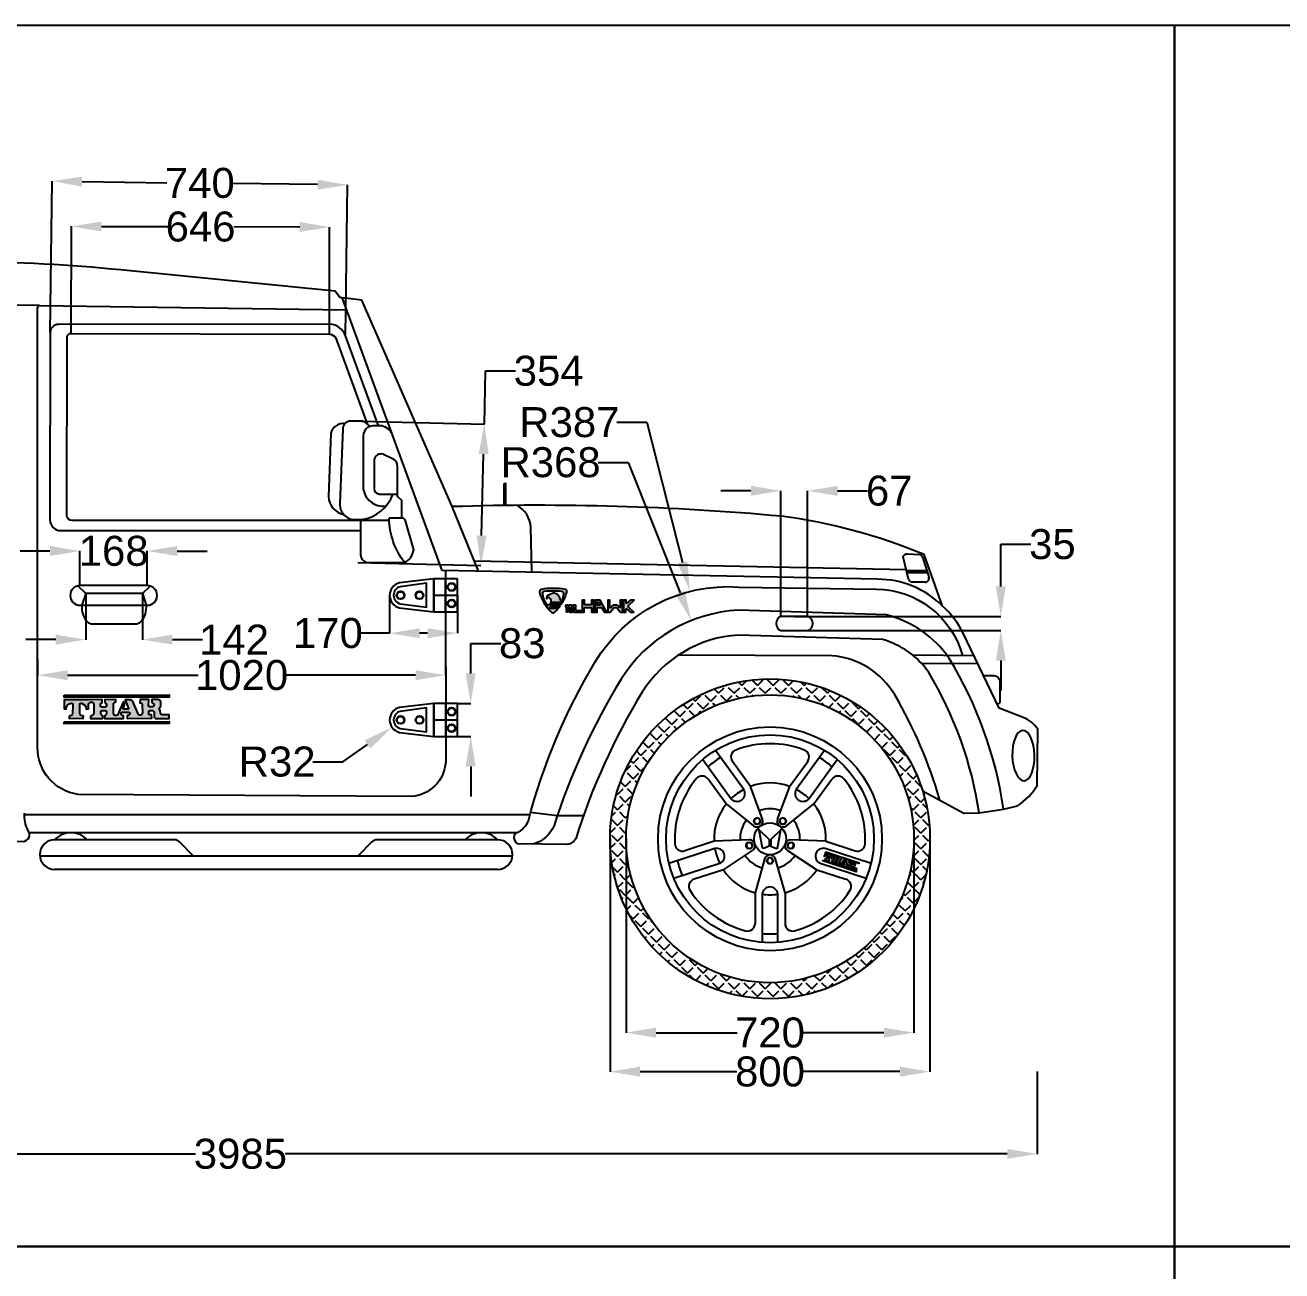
# Model space of a CAD drawing. Header units: millimetres. Extents: x 95227 to 123007, y 41076 to 56298.
# Drawn here: x 97319 to 100461, y 52792 to 55908 of the extents above; entities that cross this region are included whole.
import ezdxf

# ---------------------------------------------------------------- set-up
doc = ezdxf.new("R2010")
doc.units = ezdxf.units.MM
doc.header["$MEASUREMENT"] = 0
doc.layers.add('Dimensions', color=9, linetype='Continuous')
doc.styles.get("Standard").update_dxf_attribs({"font": 'arial.ttf'})
doc.dimstyles.get("Standard").update_dxf_attribs({"dimtxt": 75, "dimasz": 75, "dimexe": 0.18, "dimexo": 0.0625, "dimgap": 0.09, "dimtad": 0, "dimtih": 1, "dimtoh": 1, "dimdec": 0, "dimzin": 0, "dimdsep": 46, "dimtxsty": 'Standard', "dimcen": 0.09, "dimadec": 0, "dimazin": 0, "dimtfac": 1, "dimtdec": 0, "dimtofl": 0, "dimtmove": 0, "dimatfit": 3, "dimfxl": 1, "dimtolj": 1, "dimtzin": 0, "dimarcsym": 0})

# ---------------------------------------------------------------- blocks, each defined once
blk = doc.blocks.new('hawk')
h = blk.add_hatch(color=1)
h.dxf.hatch_style = 1
h.paths.add_polyline_path([(-35.9, 19, 0.404591), (-37.4, 16.6, 0.130147), (-27.7, 0.2, 0.408551), (-24.7, -0.1, 0.029395), (-21.8, 3.1), (-28.5, 3.1, -0.952211), (-28.6, 4.2), (-20.8, 4.2, 0.008754), (-20.1, 5.2), (-27.3, 5.2, -0.952211), (-27.4, 6.4), (-19.3, 6.4, 0.007725), (-18.7, 7.3), (-26.3, 7.3, -0.952211), (-26.4, 8.4), (-18, 8.4, 0.059257), (-14.6, 16.4, 0.409649), (-15.8, 19, 0.077233)])
h.paths.add_polyline_path([(-17.3, 15.2, -0.067371), (-18.8, 9.8, -0.471179), (-19.7, 9.8, 0.127913), (-22.4, 14.6, 0.282161), (-27.3, 15.4, 0.106668), (-28.7, 14.6, -0.178163), (-29.6, 14.2), (-30, 14.2, 0.211255), (-31.2, 13.4, 0.208142), (-31.3, 11.1, -0.206483), (-30.6, 12.3, -0.27889), (-29.4, 12.2, -0.363364), (-28, 8.2, -0.109199), (-29.2, 6, -0.464593), (-31, 6.1, -0.137068), (-34.8, 16, -0.350281), (-33.5, 17.5, -0.046137), (-19, 17.6, -0.443081)], flags=16)
h.paths.add_polyline_path([(-12.1, 4), (-12.1, 0), (-10.2, 0), (-10.2, 4.2), (-9.2, 4.2, -0.393943), (-8.8, 3.8), (-8.8, 0), (0, 0), (0, 3.4, -0.198912), (0.1, 3.6), (0.4, 3.9, -0.198912), (0.6, 4), (5.5, 4, -0.198912), (5.8, 3.9), (6, 3.6, -0.198912), (6.1, 3.4), (6.1, 0), (10.8, 0), (10.8, 3.4, -0.414214), (11.3, 3.9), (14.1, 3.9, -0.255949), (14.4, 3.8), (16.8, 0), (21.5, 0), (24.5, 3.5, -0.218786), (25.1, 3.9), (26.2, 3.9, -0.184158), (27, 3.5), (30.1, 0), (34.7, 0), (34.7, 1.9, -0.249265), (35.1, 2.7), (38.4, 0), (41.2, 0), (37, 3.8, -0.212693), (36.8, 4.1), (36.8, 5.6, -0.21738), (37, 5.9), (41.7, 10), (38.4, 10), (35.5, 7.5, -0.178932), (35.2, 7.4), (35, 7.4, -0.414214), (34.8, 7.6), (34.8, 10), (32.8, 10), (32.8, 1.1, -0.971146), (31.9, 1.1), (31.9, 10), (29.9, 10), (29.9, 4, -0.502321), (29.2, 3.9), (27.7, 5.6, 0.213791), (27.1, 5.9), (24.6, 5.9, 0.171096), (23.8, 5.6), (22.2, 3.7, -0.62129), (21.4, 3.8), (21.4, 10), (19.6, 10), (19.6, 0.9), (18.6, 0.9, -0.221264), (18, 1.3), (13.2, 10), (9, 10), (9, 1, -0.842099), (7.9, 1), (7.9, 10), (6, 10), (6, 6.4, -0.414214), (5.6, 6), (0.6, 6, -0.414214), (0.2, 6.4), (0.2, 10), (-1.8, 10), (-1.8, 1.6, -0.414214), (-2.3, 1.1), (-6.4, 1.1, -0.328801), (-7, 1.7), (-7, 5.1, 0.367304), (-7.6, 5.8), (-9.2, 5.8, 0.386944), (-9.7, 5.1), (-10.2, 5.1, 0.370557), (-10.9, 5.8), (-12.3, 5.8, 0.398474), (-13, 5.1), (-13.4, 5.1, 0.323889), (-13.9, 5.8), (-15.2, 5.8, 0.393145), (-15.7, 5.5), (-15.7, 4.8, 0.166006), (-15.6, 4.7), (-15.3, 4.2, -0.166006), (-15.2, 4.1), (-15.2, 0), (-13.5, 0), (-13.5, 4, -0.54313)])
h.paths.add_polyline_path([(10.7, 6), (10.7, 8, -0.414214), (10.9, 8.3), (11.8, 8.3, -0.251857), (12, 8.2), (13.1, 6.5, -0.134352), (13.2, 6.4), (13.2, 6, -0.428842), (12.9, 5.8), (10.9, 5.8, -0.414214)], flags=16)
for points in [[(-20.1, 5.2), (-27.3, 5.2, -0.952211), (-27.4, 6.4), (-19.3, 6.4, 0.007725), (-18.7, 7.3), (-26.3, 7.3, -0.952211), (-26.4, 8.4), (-18, 8.4, 0.059257), (-14.6, 16.4, 0.409649), (-15.8, 19, 0.077233), (-35.9, 19, 0.404591), (-37.4, 16.6, 0.130147), (-27.7, 0.2, 0.408551), (-24.7, -0.1, 0.029395), (-21.8, 3.1), (-28.5, 3.1, -0.952211), (-28.6, 4.2), (-20.8, 4.2, 0.008754)], [(10.9, 8.3), (11.8, 8.3, -0.251857), (12, 8.2), (13.1, 6.5, -0.134352), (13.2, 6.4), (13.2, 6, -0.428842), (12.9, 5.8), (10.9, 5.8, -0.414214), (10.7, 6), (10.7, 8, -0.414214)]]:
    blk.add_lwpolyline(points, format="xyb", close=True)
for points in [[(-34.8, 16, -0.350281), (-33.5, 17.5, -0.046137), (-19, 17.6, -0.443081), (-17.3, 15.2, -0.067371), (-18.8, 9.8, -0.471179), (-19.7, 9.8, 0.127913), (-22.4, 14.6, 0.282161), (-27.3, 15.4, 0.106668), (-28.7, 14.6, -0.178163), (-29.6, 14.2), (-30, 14.2, 0.211255), (-31.2, 13.4, 0.208142), (-31.3, 11.1, -0.206483), (-30.6, 12.3, -0.27889), (-29.4, 12.2, -0.363364), (-28, 8.2, -0.109199), (-29.2, 6, -0.464593), (-31, 6.1, -0.137068), (-34.8, 16)], [(-13.5, 0), (-13.5, 4, -0.54313), (-12.1, 4), (-12.1, 0), (-10.2, 0), (-10.2, 4.2), (-9.2, 4.2, -0.393943), (-8.8, 3.8), (-8.8, 0), (0, 0), (0, 3.4, -0.198912), (0.1, 3.6), (0.4, 3.9, -0.198912), (0.6, 4), (5.5, 4, -0.198912), (5.8, 3.9), (6, 3.6, -0.198912), (6.1, 3.4), (6.1, 0), (10.8, 0), (10.8, 3.4, -0.422861), (11.3, 3.9), (14.1, 3.9, -0.255949), (14.4, 3.8), (16.8, 0), (21.5, 0), (24.5, 3.5, -0.218786), (25.1, 3.9), (26.2, 3.9, -0.184158), (27, 3.5), (30.1, 0), (34.7, 0), (34.7, 1.9, -0.249265), (35.1, 2.7), (38.4, 0), (41.2, 0), (37, 3.8, -0.212693), (36.8, 4.1), (36.8, 5.6, -0.21738), (37, 5.9), (41.7, 10), (38.4, 10), (35.5, 7.5, -0.178932), (35.2, 7.4), (35, 7.4, -0.414214), (34.8, 7.6), (34.8, 10), (32.8, 10), (32.8, 1.1, -0.969725), (31.9, 1.1), (31.9, 10), (29.9, 10), (29.9, 4, -0.502321), (29.2, 3.9), (27.7, 5.6, 0.213791), (27.1, 5.9), (24.6, 5.9, 0.171096), (23.8, 5.6), (22.2, 3.6, -0.600263), (21.4, 3.8), (21.4, 10), (19.6, 10), (19.6, 0.9), (18.6, 0.9, -0.221264), (18, 1.3), (13.2, 10), (9, 10), (9, 1, -0.842099), (7.9, 1), (7.9, 10), (6, 10), (6, 6.4, -0.414214), (5.6, 6), (0.6, 6, -0.414214), (0.2, 6.4), (0.2, 10), (-1.8, 10), (-1.8, 1.6, -0.414143), (-2.3, 1.1), (-6.4, 1.1, -0.328801), (-7, 1.7), (-7, 5.1, 0.367304), (-7.6, 5.8), (-9.2, 5.8, 0.386944), (-9.7, 5.1), (-10.2, 5.1, 0.370557), (-10.9, 5.8), (-12.3, 5.8, 0.398474), (-13, 5.1), (-13.4, 5.1, 0.323889), (-13.9, 5.8), (-15.2, 5.8, 0.393145), (-15.7, 5.5), (-15.7, 4.8, 0.166006), (-15.6, 4.7), (-15.3, 4.2, -0.166006), (-15.2, 4.1), (-15.2, 0)]]:
    blk.add_lwpolyline(points, format="xyb")
blk.add_lwpolyline([(-13.5, 0), (-15.2, 0)])
blk = doc.blocks.new('Thar Text')
h = blk.add_hatch(color=1)
h.dxf.hatch_style = 1
h.paths.add_polyline_path([(46.7, -3), (-34.6, 23.4), (-35.1, 21.7), (46.1, -4.7)])
h.paths.add_polyline_path([(-15.4, 11.2, -0.382894), (-13.9, 8.7), (-16.4, 1.4, -0.23712), (-17.9, 0.6), (-19.2, 0.6, 0.31703), (-19.4, 0.4), (-20, -1.3), (-10.7, -4.4), (-10.2, -2.9, 0.242247), (-10.7, -1.1, -0.339913), (-11, -0.2), (-10.4, 1.6, -0.265073), (-10.3, 1.7, -0.273396), (-5.9, 0.3, -0.277258), (-5.9, 0.1), (-6.5, -1.5, -0.294154), (-7.4, -2.3, 0.288317), (-8.7, -3.4), (-9.2, -4.9), (5.4, -9.6), (6, -7.6, -0.393076), (4.7, -5.4), (4.8, -5.1, -0.353837), (6, -4.5), (10.8, -6, -0.376101), (11.5, -7.4, -0.347638), (10.2, -8.3), (9, -8.3), (8.3, -10.5), (27.2, -16.6), (28, -13.9), (26.4, -13.4, -0.348559), (26, -12.8), (26.7, -10.7, -0.381602), (27.7, -10), (29.6, -10.6, -0.406679), (30.5, -12.6), (29.5, -15.8, 0.400639), (30.6, -17.9), (40.6, -21.1), (41.6, -18.3), (36.1, -16.5, -0.333412), (35.2, -15), (35.7, -13.1, 0.344418), (35.1, -11.1, 0.196792), (37.3, -9.2), (38.4, -6.2, 0.356185), (36.6, -3.6), (32, -2.1), (31.3, -4.1, 0.250677), (32, -5.5, -0.521072), (31.7, -7.7, -0.179004), (30.2, -7.8), (28.3, -7.1, -0.34931), (27.9, -6.3), (29.6, -1.4), (22.9, 0.8), (22.1, -1.6, -0.435565), (23.4, -3.7), (21.2, -10.5, -0.584703), (17.9, -10.3), (16.7, 1.7, 0.27519), (15.3, 3.2), (11.4, 4.5), (11.7, -3.1, -0.566637), (11.2, -3.6), (7.8, -2.5, -0.426032), (7.8, -1.8), (9.6, 0.4), (10.1, 2, 0.26241), (9.7, 3.6), (1.6, -5.4, -0.497213), (-1.2, -3.7), (1.2, 3.7, -0.471858), (3.7, 5.1), (4.3, 6.8), (-4.2, 9.6), (-4.9, 7.6, 0.376102), (-4, 6), (-4.7, 3.9, -0.251657), (-9.4, 5.4), (-9.1, 6.4, -0.401256), (-7, 8.1), (-6.3, 10.3), (-16.9, 13.7), (-26.6, 16.8), (-35.8, 19.8), (-38.1, 12.7), (-36.4, 12.1, -0.37191), (-31.2, 15.3, -0.585078), (-30.4, 13.7), (-32.6, 7, -0.316215), (-34.2, 6), (-35.5, 6.1, 0.351509), (-35.9, 5.8), (-36.5, 4.1), (-31, 2.4), (-25.6, 0.6), (-25, 2.3, 0.351509), (-25.2, 2.7), (-26.4, 3.4, -0.316215), (-27, 5.2), (-24.9, 11.9, -0.585078), (-23.3, 12.7, -0.37191), (-21, 7.1), (-19.3, 6.6), (-18.1, 10.1, -0.399434)])
h.paths.add_polyline_path([(40, -23.5), (-41.3, 2.9), (-41.8, 1.3), (39.4, -25.1)])
at = {"color": 1}
for points in [[(-34.6, 23.4), (46.7, -3), (46.1, -4.7), (-35.1, 21.7)], [(-41.3, 2.9), (40, -23.5), (39.4, -25.1), (-41.8, 1.3)]]:
    blk.add_lwpolyline(points, close=True, dxfattribs=at)
blk.add_lwpolyline([(-16.9, 13.7), (-26.6, 16.8), (-35.8, 19.8), (-38.1, 12.7), (-36.4, 12.1, -0.37191), (-31.2, 15.3, -0.585078), (-30.4, 13.7), (-32.6, 7, -0.316215), (-34.2, 6), (-35.5, 6.1, 0.351509), (-35.9, 5.8), (-36.5, 4.1), (-31, 2.4), (-25.6, 0.6), (-25, 2.3, 0.351509), (-25.2, 2.7), (-26.4, 3.4, -0.316215), (-27, 5.2), (-24.9, 11.9, -0.585078), (-23.3, 12.7, -0.37191), (-21, 7.1), (-19.3, 6.6), (-18.1, 10.1, -0.399434), (-15.4, 11.2, -0.382894), (-13.9, 8.7), (-16.4, 1.4, -0.23712), (-17.9, 0.6), (-19.2, 0.6, 0.31703), (-19.4, 0.4), (-20, -1.3), (-10.7, -4.4), (-10.2, -2.9, 0.242247), (-10.7, -1.1, -0.339913), (-11, -0.2), (-10.4, 1.6, -0.265073), (-10.3, 1.7, -0.273396), (-5.9, 0.3, -0.277258), (-5.9, 0.1), (-6.5, -1.5, -0.294154), (-7.4, -2.3, 0.288317), (-8.7, -3.4), (-9.2, -4.9), (5.4, -9.6), (6, -7.6, -0.393076), (4.7, -5.4), (4.8, -5.1, -0.353837), (6, -4.5), (10.8, -6, -0.376101), (11.5, -7.4, -0.347638), (10.2, -8.3), (9, -8.3), (8.3, -10.5), (27.2, -16.6), (28, -13.9), (26.4, -13.4, -0.348559), (26, -12.8), (26.7, -10.7, -0.381602), (27.7, -10), (29.6, -10.6, -0.406679), (30.5, -12.6), (29.5, -15.8, 0.400639), (30.6, -17.9), (40.6, -21.1), (41.6, -18.3), (36.1, -16.5, -0.333412), (35.2, -15), (35.7, -13.1, 0.344418), (35.1, -11.1, 0.196792), (37.3, -9.2), (38.4, -6.2, 0.356185), (36.6, -3.6), (32, -2.1), (31.3, -4.1, 0.250677), (32, -5.5, -0.521072), (31.7, -7.7, -0.179004), (30.2, -7.8), (28.3, -7.1, -0.34931), (27.9, -6.3), (29.6, -1.4), (22.9, 0.8), (22.1, -1.6, -0.435565), (23.4, -3.7), (21.2, -10.5, -0.584703), (17.9, -10.3), (16.7, 1.7, 0.27519), (15.3, 3.2), (11.4, 4.5), (11.7, -3.1, -0.58706), (11.2, -3.6), (7.8, -2.5, -0.426032), (7.8, -1.8), (9.6, 0.4), (10.1, 2, 0.26241), (9.7, 3.6), (1.6, -5.4, -0.497213), (-1.2, -3.7), (1.2, 3.7, -0.471858), (3.7, 5.1), (4.3, 6.8), (-4.2, 9.6), (-4.9, 7.6, 0.376102), (-4, 6), (-4.7, 3.9, -0.251657), (-9.4, 5.4), (-9.1, 6.4, -0.401256), (-7, 8.1), (-6.3, 10.3), (-16.9, 13.7)], format="xyb", dxfattribs=at)
blk = doc.blocks.new('*U3')
blk.add_circle((0, -3.3), 8)
blk.add_arc((0, -3.3), 14.6, 16.3739, 164.0888)
blk = doc.blocks.new('*U4')
at = {"color": 0, "linetype": 'ByBlock', "lineweight": -2, "transparency": 16777216}
for p, rotation in [((86446.1, 54757.7), 215.9999999999999), ((86506.5, 54757.7), 144), ((86427.5, 54700.3), 287.9999999999999), ((86525.1, 54700.3), 72)]:
    blk.add_blockref('*U3', p, dxfattribs=dict(at, rotation=rotation))
blk.add_blockref('*U3', (86476.3, 54664.8), dxfattribs=at)
blk = doc.blocks.new('*U5')
blk.add_lwpolyline([(8, 0), (4, 6.9), (-4, 6.9), (-8, 0), (-4, -6.9), (4, -6.9)], close=True)
blk = doc.blocks.new('*U6')
at = {"color": 0, "linetype": 'ByBlock', "lineweight": -2, "transparency": 16777216}
for p, rotation in [((86444.2, 54760.4), 215.9999999999999), ((86508.4, 54760.4), 144), ((86424.3, 54699.3), 287.9999999999999), ((86528.2, 54699.3), 71.99999999999996)]:
    blk.add_blockref('*U5', p, dxfattribs=dict(at, rotation=rotation))
blk.add_blockref('*U5', (86476.3, 54661.5), dxfattribs=at)
blk = doc.blocks.new('Wheel')
h = blk.add_hatch()
h.set_pattern_fill('ANGLE', color=256, scale=100, angle=45)
h.set_pattern_definition([(45, (-86476.282, -54716.16), (-19.4454365, 19.4454365), [20, -7.5]), (135, (-86476.282, -54716.16), (-19.4454365, -19.4454365), [20, -7.5])])
h.paths.add_polyline_path([(0, 400), (0, 360, -0.414214), (360, 0), (400, 0, 0.414214)])
h.paths.add_polyline_path([(0, 400, 0.414214), (-400, 0), (-360, 0, -0.414214), (0, 360)])
h.paths.add_polyline_path([(-360, 0), (-400, 0, 0.414214), (0, -400), (0, -360, -0.414214)])
h.paths.add_polyline_path([(400, 0), (360, 0, -0.414214), (0, -360), (0, -400, 0.414214)])
for points in [[(-168.2, 198.3), (-97.1, 100.4, 0.916875), (-65.5, 123.4), (-136.6, 221.2)], [(136.6, 221.2), (65.5, 123.4, 0.916875), (97.1, 100.4), (168.2, 198.3)], [(-240.6, -98.7), (-125.5, -61.3, 0.916875), (-137.6, -24.2), (-252.6, -61.6)], [(252.6, -61.6), (137.6, -24.2, 0.916875), (125.5, -61.3), (240.6, -98.7)], [(19.5, -259.3), (19.5, -138.3, 0.916875), (-19.5, -138.3), (-19.5, -259.3)]]:
    blk.add_lwpolyline(points, format="xyb")
for points in [[(-48.9, 131.2), (-94.2, 193.4)], [(48.9, 131.2), (94.2, 193.4)], [(-109.6, 87.1), (-154.8, 149.3)], [(-18.4, 49.2), (-48.9, 131.2)], [(48.9, 131.2), (18.3, 49.1)], [(109.6, 87.1), (154.8, 149.3)], [(-109.6, 87.1), (-41, 32.6)], [(41.1, 32.7), (109.6, 87.1)], [(-1.9, -2), (-1.8, -18.5), (-14.1, -23.7), (-18.9, -23.7), (-27.1, 22.8), (-1.9, -2)], [(1.9, -2), (1.8, -18.5), (14.1, -23.7), (18.9, -23.7), (27, 22.8), (1.9, -2)], [(-139.9, -6), (-213, -29.8)], [(-52.5, -2.3), (-139.9, -6)], [(-116.7, -77.3), (-43.7, -29)], [(43.8, -29), (116.7, -77.3)], [(139.9, -6), (52.4, -2.3)], [(139.9, -6), (213, -29.8)], [(-14.1, -50.6), (-37.5, -134.9)], [(37.5, -134.9), (14, -50.5)], [(-116.7, -77.3), (-189.9, -101.1)], [(116.7, -77.3), (189.9, -101.1)], [(-37.5, -134.9), (-37.5, -211.8)], [(37.5, -134.9), (37.5, -211.8)]]:
    blk.add_lwpolyline(points)
for radius in [400, 360, 280, 260, 40]:
    blk.add_circle((0, 0), radius)
for centre, radius, start, end in [((-78.9, 204.5), 18.8, 111.1117, 216), ((0, 0), 238, 68.8883, 111.1117), ((78.9, 204.5), 18.8, 324, 68.8883), ((0, 0), 238, 121.3003, 130.6997), ((0, 0), 238, 49.3003, 58.6997), ((0, 0), 238, 140.8883, 183.1117), ((-170.1, 138.3), 18.8, 36, 140.8883), ((0, 0), 140, 69.5368, 110.4632), ((170.1, 138.3), 18.8, 39.1117, 144), ((0, 0), 238, 356.8883, 39.1117), ((0, 0), 140, 117.9935, 134.0065), ((0, 0), 140, 45.9935, 62.0065), ((0, 0), 140, 141.5368, 182.4632), ((0, 0), 75, 69.5368, 110.4632), ((0, 0), 140, 357.5368, 38.4632), ((0, 0), 75, 141.5368, 182.4632), ((0, 0), 75, 357.5368, 38.4632), ((-218.9, -11.9), 18.8, 183.1117, 288), ((0, 0), 140, 189.9935, 206.0065), ((218.9, -11.9), 18.8, 252, 356.8883), ((0, 0), 238, 193.3003, 202.6997), ((0, 0), 75, 213.5368, 254.4632), ((0, 0), 75, 285.5368, 326.4632), ((0, 0), 140, 213.5368, 254.4632), ((0, 0), 140, 285.5368, 326.4632), ((-184.1, -119), 18.8, 108, 212.8883), ((184.1, -119), 18.8, 327.1117, 72), ((0, 0), 238, 212.8883, 255.1117), ((0, 0), 140, 261.9935, 278.0065), ((0, 0), 238, 284.8883, 327.1117), ((-56.3, -211.8), 18.8, 255.1117, 0), ((56.3, -211.8), 18.8, 180, 284.8883), ((0, 0), 238, 265.3003, 274.6997)]:
    blk.add_arc(centre, radius, start, end)
for name in ['*U4', '*U6']:
    blk.add_blockref(name, (-86476.3, -54716.2))
at = {"color": 1, "xscale": 1.026477805229593, "yscale": 1.026477805229593, "zscale": 1.026477805229593}
blk.add_blockref('Thar Text', (174.7, -56.7), dxfattribs=at)
blk = doc.blocks.new('*D13')
at = {"layer": 'Defpoints', "color": 0, "transparency": 16777216}
for p in [(97349.6, 54322.2), (98370, 54322.2), (98370, 54281.9)]:
    blk.add_point(p, dxfattribs=at)
at = {"layer": 'Dimensions', "color": 0, "lineweight": -2, "transparency": 16777216}
for p, q in [((97349.6, 54322.1), (97349.6, 54281.8)), ((98370, 54322.1), (98370, 54281.8)), ((97424.6, 54281.9), (97751.4, 54281.9)), ((98295, 54281.9), (97968.2, 54281.9))]:
    blk.add_line(p, q, dxfattribs=at)
at = {"layer": 'Dimensions', "color": 0, "transparency": 16777216}
for points in [[(97424.6, 54294.4), (97424.6, 54269.4), (97349.6, 54281.9)], [(98295, 54294.4), (98295, 54269.4), (98370, 54281.9)]]:
    blk.add_solid(points, dxfattribs=at)
at = {"layer": 'Dimensions', "color": 0, "transparency": 16777216, "insert": (97859.8, 54281.9), "char_height": 75, "attachment_point": 5}
blk.add_mtext('\\A1;1020', dxfattribs=at)
blk = doc.blocks.new('*D14')
at = {"layer": 'Defpoints', "color": 0, "transparency": 16777216}
for p in [(98821.1, 53872.7), (99541.1, 53872.7), (99541.1, 53387.8)]:
    blk.add_point(p, dxfattribs=at)
at = {"layer": 'Dimensions', "color": 0, "lineweight": -2, "transparency": 16777216}
for p, q in [((98821.1, 53872.6), (98821.1, 53387.6)), ((99541.1, 53872.6), (99541.1, 53387.6)), ((98896.1, 53387.8), (99098.6, 53387.8)), ((99466.1, 53387.8), (99263.6, 53387.8))]:
    blk.add_line(p, q, dxfattribs=at)
at = {"layer": 'Dimensions', "color": 0, "transparency": 16777216}
for points in [[(98896.1, 53400.3), (98896.1, 53375.3), (98821.1, 53387.8)], [(99466.1, 53400.3), (99466.1, 53375.3), (99541.1, 53387.8)]]:
    blk.add_solid(points, dxfattribs=at)
at = {"layer": 'Dimensions', "color": 0, "transparency": 16777216, "insert": (99181.1, 53387.8), "char_height": 75, "attachment_point": 5}
blk.add_mtext('\\A1;720', dxfattribs=at)
blk = doc.blocks.new('*D15')
at = {"layer": 'Defpoints', "color": 0, "transparency": 16777216}
for p in [(98781.1, 53872.7), (99581.1, 53872.7), (99581.1, 53290.3)]:
    blk.add_point(p, dxfattribs=at)
at = {"layer": 'Dimensions', "color": 0, "lineweight": -2, "transparency": 16777216}
for p, q in [((98781.1, 53872.6), (98781.1, 53290.1)), ((99581.1, 53872.6), (99581.1, 53290.1)), ((98856.1, 53290.3), (99098.2, 53290.3)), ((99506.1, 53290.3), (99264, 53290.3))]:
    blk.add_line(p, q, dxfattribs=at)
at = {"layer": 'Dimensions', "color": 0, "transparency": 16777216}
for points in [[(98856.1, 53302.8), (98856.1, 53277.8), (98781.1, 53290.3)], [(99506.1, 53302.8), (99506.1, 53277.8), (99581.1, 53290.3)]]:
    blk.add_solid(points, dxfattribs=at)
at = {"layer": 'Dimensions', "color": 0, "transparency": 16777216, "insert": (99181.1, 53290.3), "char_height": 75, "attachment_point": 5}
blk.add_mtext('\\A1;800', dxfattribs=at)
blk = doc.blocks.new('*D25')
at = {"layer": 'Defpoints', "color": 0, "transparency": 16777216}
for p in [(95864.3, 53290.3), (99849.3, 53290.3), (99849.3, 53084.5)]:
    blk.add_point(p, dxfattribs=at)
at = {"layer": 'Dimensions', "color": 0, "lineweight": -2, "transparency": 16777216}
for p, q in [((95864.3, 53290.3), (95864.3, 53084.3)), ((99849.3, 53290.3), (99849.3, 53084.3)), ((95939.3, 53084.5), (97744.4, 53084.5)), ((99774.3, 53084.5), (97969.1, 53084.5))]:
    blk.add_line(p, q, dxfattribs=at)
at = {"layer": 'Dimensions', "color": 0, "transparency": 16777216}
for points in [[(95939.3, 53097), (95939.3, 53072), (95864.3, 53084.5)], [(99774.3, 53097), (99774.3, 53072), (99849.3, 53084.5)]]:
    blk.add_solid(points, dxfattribs=at)
at = {"layer": 'Dimensions', "color": 0, "transparency": 16777216, "insert": (97856.8, 53084.5), "char_height": 75, "attachment_point": 5}
blk.add_mtext('\\A1;3985', dxfattribs=at)
blk = doc.blocks.new('*D41')
at = {"layer": 'Defpoints', "color": 0, "transparency": 16777216}
for p in [(98235.8, 54151.7), (98262.1, 54170.1)]:
    blk.add_point(p, dxfattribs=at)
at = {"layer": 'Dimensions', "color": 0, "lineweight": -2, "transparency": 16777216}
for p, q in [((98262, 54170.1), (98262.1, 54170.1)), ((98262.1, 54170), (98262.1, 54170.2)), ((98113.1, 54065.5), (98174.4, 54108.6)), ((98038.1, 54065.5), (98113.1, 54065.5))]:
    blk.add_line(p, q, dxfattribs=at)
at = {"layer": 'Dimensions', "color": 0, "transparency": 16777216}
blk.add_solid([(98167.3, 54118.8), (98181.6, 54098.4), (98235.8, 54151.7)], dxfattribs=at)
at = {"layer": 'Dimensions', "color": 0, "transparency": 16777216, "insert": (97948.7, 54065.5), "char_height": 75, "attachment_point": 5}
blk.add_mtext('\\A1;R32', dxfattribs=at)
blk = doc.blocks.new('*D42')
at = {"layer": 'Defpoints', "color": 0, "transparency": 16777216}
for p in [(98229.9, 54481.9), (98399.7, 54481.9), (98399.7, 54387)]:
    blk.add_point(p, dxfattribs=at)
at = {"layer": 'Dimensions', "color": 0, "lineweight": -2, "transparency": 16777216}
for p, q in [((98229.9, 54481.8), (98229.9, 54386.8)), ((98399.7, 54481.9), (98399.7, 54386.8)), ((98229.9, 54387), (98154.9, 54387)), ((98324.7, 54387), (98304.9, 54387))]:
    blk.add_line(p, q, dxfattribs=at)
at = {"layer": 'Dimensions', "color": 0, "transparency": 16777216}
for points in [[(98304.9, 54399.5), (98304.9, 54374.5), (98229.9, 54387)], [(98324.7, 54399.5), (98324.7, 54374.5), (98399.7, 54387)]]:
    blk.add_solid(points, dxfattribs=at)
at = {"layer": 'Dimensions', "color": 0, "transparency": 16777216, "insert": (98075.6, 54387), "char_height": 75, "attachment_point": 5}
blk.add_mtext('\\A1;170', dxfattribs=at)
blk = doc.blocks.new('*D69')
at = {"layer": 'Defpoints', "color": 0, "transparency": 16777216}
for p in [(99275.2, 54743.2), (99208.4, 54429), (99275.2, 54429)]:
    blk.add_point(p, dxfattribs=at)
at = {"layer": 'Dimensions', "color": 0, "lineweight": -2, "transparency": 16777216}
for p, q in [((99133.4, 54743.2), (99058.4, 54743.2)), ((99208.4, 54429), (99208.4, 54743.4)), ((99275.2, 54429), (99275.2, 54743.4)), ((99350.2, 54743.2), (99425.2, 54743.2))]:
    blk.add_line(p, q, dxfattribs=at)
at = {"layer": 'Dimensions', "color": 0, "transparency": 16777216}
for points in [[(99133.4, 54755.7), (99133.4, 54730.7), (99208.4, 54743.2)], [(99350.2, 54755.7), (99350.2, 54730.7), (99275.2, 54743.2)]]:
    blk.add_solid(points, dxfattribs=at)
at = {"layer": 'Dimensions', "color": 0, "transparency": 16777216, "insert": (99479.2, 54743.2), "char_height": 75, "attachment_point": 5}
blk.add_mtext('\\A1;67', dxfattribs=at)
blk = doc.blocks.new('*D70')
at = {"layer": 'Defpoints', "color": 0, "transparency": 16777216}
for p in [(99241.8, 54429), (99241.8, 54393.5), (99758.2, 54393.5)]:
    blk.add_point(p, dxfattribs=at)
at = {"layer": 'Dimensions', "color": 0, "lineweight": -2, "transparency": 16777216}
for p, q in [((99758.2, 54504), (99758.2, 54609.4)), ((99758.2, 54609.4), (99833.2, 54609.4)), ((99241.9, 54429), (99758.4, 54429)), ((99241.9, 54393.5), (99758.4, 54393.5)), ((99758.2, 54318.5), (99758.2, 54243.5))]:
    blk.add_line(p, q, dxfattribs=at)
at = {"layer": 'Dimensions', "color": 0, "transparency": 16777216}
for points in [[(99745.7, 54504), (99770.7, 54504), (99758.2, 54429)], [(99745.7, 54318.5), (99770.7, 54318.5), (99758.2, 54393.5)]]:
    blk.add_solid(points, dxfattribs=at)
at = {"layer": 'Dimensions', "color": 0, "transparency": 16777216, "insert": (99887.2, 54609.4), "char_height": 75, "attachment_point": 5}
blk.add_mtext('\\A1;35', dxfattribs=at)
blk = doc.blocks.new('*D71')
at = {"layer": 'Defpoints', "color": 0, "transparency": 16777216}
for p in [(97434.4, 55404.6), (97433.7, 55137.1), (98079.3, 55135.4)]:
    blk.add_point(p, dxfattribs=at)
at = {"layer": 'Dimensions', "color": 0, "lineweight": -2, "transparency": 16777216}
for p, q in [((97433.7, 55137.1), (97434.4, 55404.8)), ((97509.4, 55404.4), (97674.1, 55404)), ((98005, 55403.1), (97840.3, 55403.5)), ((98079.3, 55135.5), (98080, 55403.1))]:
    blk.add_line(p, q, dxfattribs=at)
at = {"layer": 'Dimensions', "color": 0, "transparency": 16777216}
for points in [[(97509.4, 55416.9), (97509.3, 55391.9), (97434.4, 55404.6)], [(98005.1, 55415.6), (98005, 55390.6), (98080, 55402.9)]]:
    blk.add_solid(points, dxfattribs=at)
at = {"layer": 'Dimensions', "color": 0, "transparency": 16777216, "insert": (97757.2, 55403.8), "char_height": 75, "attachment_point": 5}
blk.add_mtext('\\A1;646', dxfattribs=at)
blk = doc.blocks.new('*D72')
at = {"layer": 'Defpoints', "color": 0, "transparency": 16777216}
for p in [(98124.7, 55508.2), (97381.1, 55140), (98119.9, 55130.6)]:
    blk.add_point(p, dxfattribs=at)
at = {"layer": 'Dimensions', "color": 0, "lineweight": -2, "transparency": 16777216}
for p, q in [((97381.1, 55140.1), (97385.9, 55517.8)), ((97460.9, 55516.7), (97672.8, 55513.9)), ((98049.7, 55509.1), (97837.8, 55511.8)), ((98119.9, 55130.6), (98124.7, 55508.3))]:
    blk.add_line(p, q, dxfattribs=at)
at = {"layer": 'Dimensions', "color": 0, "transparency": 16777216}
for points in [[(97461.1, 55529.2), (97460.7, 55504.2), (97385.9, 55517.6)], [(98049.9, 55521.6), (98049.6, 55496.6), (98124.7, 55508.2)]]:
    blk.add_solid(points, dxfattribs=at)
at = {"layer": 'Dimensions', "color": 0, "transparency": 16777216, "insert": (97755.3, 55512.9), "char_height": 75, "attachment_point": 5}
blk.add_mtext('\\A1;740', dxfattribs=at)
blk = doc.blocks.new('*D76')
at = {"layer": 'Defpoints', "color": 0, "transparency": 16777216}
for p in [(97624, 54592.6), (97455.7, 54506.1), (97624, 54506.1)]:
    blk.add_point(p, dxfattribs=at)
at = {"layer": 'Dimensions', "color": 0, "lineweight": -2, "transparency": 16777216}
for p, q in [((97380.7, 54592.6), (97305.7, 54592.6)), ((97455.7, 54506.1), (97455.7, 54592.8)), ((97624, 54506.1), (97624, 54592.8)), ((97699, 54592.6), (97774, 54592.6))]:
    blk.add_line(p, q, dxfattribs=at)
at = {"layer": 'Dimensions', "color": 0, "transparency": 16777216}
for points in [[(97380.7, 54605.1), (97380.7, 54580.1), (97455.7, 54592.6)], [(97699, 54605.1), (97699, 54580.1), (97624, 54592.6)]]:
    blk.add_solid(points, dxfattribs=at)
at = {"layer": 'Dimensions', "color": 0, "transparency": 16777216, "insert": (97539.9, 54592.6), "char_height": 75, "attachment_point": 5}
blk.add_mtext('\\A1;168', dxfattribs=at)
blk = doc.blocks.new('*D77')
at = {"layer": 'Defpoints', "color": 0, "transparency": 16777216}
for p in [(97469.9, 54486.1), (97611.8, 54486.1), (97611.8, 54371)]:
    blk.add_point(p, dxfattribs=at)
at = {"layer": 'Dimensions', "color": 0, "lineweight": -2, "transparency": 16777216}
for p, q in [((97469.9, 54486), (97469.9, 54370.8)), ((97611.8, 54486), (97611.8, 54370.8)), ((97394.9, 54371), (97319.9, 54371)), ((97686.8, 54371), (97761.8, 54371))]:
    blk.add_line(p, q, dxfattribs=at)
at = {"layer": 'Dimensions', "color": 0, "transparency": 16777216}
for points in [[(97394.9, 54383.5), (97394.9, 54358.5), (97469.9, 54371)], [(97686.8, 54383.5), (97686.8, 54358.5), (97611.8, 54371)]]:
    blk.add_solid(points, dxfattribs=at)
at = {"layer": 'Dimensions', "color": 0, "transparency": 16777216, "insert": (97840.9, 54371), "char_height": 75, "attachment_point": 5}
blk.add_mtext('\\A1;142', dxfattribs=at)
blk = doc.blocks.new('*D78')
at = {"layer": 'Defpoints', "color": 0, "transparency": 16777216}
for p in [(98158.8, 54917.4), (98466.8, 54910), (98150.3, 54563.7)]:
    blk.add_point(p, dxfattribs=at)
at = {"layer": 'Dimensions', "color": 0, "lineweight": -2, "transparency": 16777216}
for p, q in [((98466.8, 54910), (98470, 55043)), ((98470, 55043), (98545, 55043)), ((98158.8, 54917.4), (98466.9, 54909.9)), ((98460, 54631.2), (98465, 54835)), ((98150.3, 54563.7), (98458.4, 54556.3))]:
    blk.add_line(p, q, dxfattribs=at)
at = {"layer": 'Dimensions', "color": 0, "transparency": 16777216}
for points in [[(98452.5, 54835.3), (98477.5, 54834.7), (98466.8, 54910)], [(98447.6, 54631.5), (98472.5, 54630.9), (98458.2, 54556.3)]]:
    blk.add_solid(points, dxfattribs=at)
at = {"layer": 'Dimensions', "color": 0, "transparency": 16777216, "insert": (98627.7, 55043), "char_height": 75, "attachment_point": 5}
blk.add_mtext('\\A1;354', dxfattribs=at)
blk = doc.blocks.new('*D101')
at = {"layer": 'Defpoints', "color": 0, "transparency": 16777216}
for p in [(98399.8, 54211.5), (98399.8, 54128.7), (98432.6, 54128.7)]:
    blk.add_point(p, dxfattribs=at)
at = {"layer": 'Dimensions', "color": 0, "lineweight": -2, "transparency": 16777216}
for p, q in [((98432.6, 54286.5), (98432.6, 54361.5)), ((98432.6, 54361.5), (98507.6, 54361.5)), ((98399.9, 54211.5), (98432.8, 54211.5)), ((98399.9, 54128.7), (98432.8, 54128.7)), ((98432.6, 54053.7), (98432.6, 53978.7))]:
    blk.add_line(p, q, dxfattribs=at)
at = {"layer": 'Dimensions', "color": 0, "transparency": 16777216}
for points in [[(98420.1, 54286.5), (98445.1, 54286.5), (98432.6, 54211.5)], [(98420.1, 54053.7), (98445.1, 54053.7), (98432.6, 54128.7)]]:
    blk.add_solid(points, dxfattribs=at)
at = {"layer": 'Dimensions', "color": 0, "transparency": 16777216, "insert": (98561.5, 54361.5), "char_height": 75, "attachment_point": 5}
blk.add_mtext('\\A1;83', dxfattribs=at)
blk = doc.blocks.new('*D102')
at = {"layer": 'Defpoints', "color": 0, "transparency": 16777216}
for p in [(98980.8, 54491.6), (99076.3, 54116.1)]:
    blk.add_point(p, dxfattribs=at)
at = {"layer": 'Dimensions', "color": 0, "lineweight": -2, "transparency": 16777216}
for p, q in [((98798.3, 54914.5), (98873.3, 54914.5)), ((98873.3, 54914.5), (98962.3, 54564.3)), ((99076.2, 54116.1), (99076.4, 54116.1)), ((99076.3, 54116.1), (99076.3, 54116.2))]:
    blk.add_line(p, q, dxfattribs=at)
at = {"layer": 'Dimensions', "color": 0, "transparency": 16777216}
blk.add_solid([(98974.5, 54567.3), (98950.2, 54561.2), (98980.8, 54491.6)], dxfattribs=at)
at = {"layer": 'Dimensions', "color": 0, "transparency": 16777216, "insert": (98679.5, 54914.5), "char_height": 75, "attachment_point": 5}
blk.add_mtext('\\A1;R387', dxfattribs=at)
blk = doc.blocks.new('*D103')
at = {"layer": 'Defpoints', "color": 0, "transparency": 16777216}
for p in [(98984.3, 54418.8), (99120.9, 54077)]:
    blk.add_point(p, dxfattribs=at)
at = {"layer": 'Dimensions', "color": 0, "lineweight": -2, "transparency": 16777216}
for p, q in [((98751.3, 54814.3), (98826.3, 54814.3)), ((98826.3, 54814.3), (98956.5, 54488.4)), ((99120.8, 54077), (99121, 54077)), ((99120.9, 54076.9), (99120.9, 54077.1))]:
    blk.add_line(p, q, dxfattribs=at)
at = {"layer": 'Dimensions', "color": 0, "transparency": 16777216}
blk.add_solid([(98968.1, 54493.1), (98944.9, 54483.8), (98984.3, 54418.8)], dxfattribs=at)
at = {"layer": 'Dimensions', "color": 0, "transparency": 16777216, "insert": (98632.4, 54814.3), "char_height": 75, "attachment_point": 5}
blk.add_mtext('\\A1;R368', dxfattribs=at)

msp = doc.modelspace()

# ---------------------------------------------------------------- linework, layer by layer
at = {"color": 0}
for points in [[(99562.7, 53992.5), (99596.7, 53974.2), (99665.5, 53937.1), (99703.7, 53937.7), (99765, 53946.7), (99799.6, 53955.3, 0.117079), (99849.3, 54005.9), (99850.7, 54146.6, 0.160817), (99814.2, 54176.2), (99753.7, 54199.8), (99664.3, 54386.9, 0.09235), (99612.8, 54454.7), (99566.4, 54583.7, 0.065977), (99209.8, 54679.6, 0.030427), (98386.5, 54703.6), (98160.8, 55219.8), (98105.4, 55227.1), (98093.7, 55242.8), (97581.6, 55293.1, 0.048358), (96811.5, 55301.5)], [(98369.9, 54544), (98370.1, 54064.6, -0.375616), (98283.9, 53978.6), (97450.9, 53983.7, -0.378625), (97349.6, 54102.4), (97349.7, 55202)], [(98202.2, 54905.9), (98119.9, 55130.6, 0.291973), (98081, 55160.4), (97401.7, 55159.5, 0.384279), (97381.1, 55140), (97380.1, 54675.7, 0.347964), (97402, 54643.6), (98157.5, 54643.6)], [(98229.1, 54668.6), (97435.8, 54668.6, -0.412653), (97422.8, 54681.3), (97423.7, 55127.1, -0.414372), (97433.7, 55137.1), (98079.3, 55135.4, -0.189132), (98096.5, 55125.2)], [(98118.8, 54911.8, 0.371586), (98082.6, 54886.8), (98076.7, 54728.6, 0.337477), (98114.9, 54684)], [(98180.3, 54904.1), (98172.9, 54911.5, 0.198912), (98158.8, 54917.4), (98132.6, 54917.4, 0.403502), (98112.7, 54898.1), (98105.8, 54711.1, 0.414997), (98140.5, 54671.4), (98160, 54671.4, 0.286036), (98237.8, 54734.9)], [(98236.1, 54885.3, 0.292819), (98205.2, 54905.9), (98188.2, 54905.9, 0.368359), (98163.5, 54881.6), (98163.5, 54752.5, 0.423783), (98220.8, 54704.7)], [(98260.3, 54675.1), (98260.3, 54718.8), (98250, 54729.1), (98250, 54804.6, 0.291847), (98238.4, 54822.7), (98212.8, 54834.7, 0.415019), (98191.3, 54822.6), (98191.3, 54748.5, 0.390019), (98204.9, 54734.9), (98250, 54734.9)], [(98520.9, 54706.5), (98520.9, 54758.9, 1), (98515.9, 54758.9), (98515.9, 54706.5)], [(98585.9, 54539.6), (98583.1, 54652.2, 0.257195), (98548.1, 54706.8)], [(98157.5, 54668.6), (98157.5, 54583.7, 0.414214), (98177.5, 54563.7), (98267.9, 54563.7)], [(98267.9, 54563.7, -0.168267), (98229, 54675.1)], [(98267.9, 54563.7, 0.241533), (98290.1, 54595.3), (98269.9, 54667.8, 0.336923), (98260.3, 54675.1), (98229, 54675.1)], [(99514.3, 54577.7, -0.332758), (99525.3, 54585.7), (99553.2, 54584)], [(98254.4, 54513, 0.786767), (98254.4, 54450.8), (98340.2, 54440.5), (98340.2, 54523.3), (98254.4, 54513)], [(99612.8, 54454.7, 0.200813), (99449.8, 54521.9), (98361.1, 54544.2)], [(98695.5, 53872.7, -0.233664), (98674.8, 53858.7), (98550.9, 53859.9, -0.3113), (98541.8, 53880.9, -0.248226), (98547.3, 53887.7, 0.200274), (98576.8, 53918, -0.070368), (98744.3, 54315.8, -0.281581), (99102.8, 54502.6), (99447.6, 54497.5, -0.332447), (99662.5, 54331.1)], [(97460.4, 54456.9, 0.212077), (97472.9, 54417, 0.216059), (97487.9, 54410.2), (97593.8, 54410.2, 0.216059), (97608.8, 54417, 0.212077), (97621.3, 54456.9)], [(99765, 53946.7, 0.100166), (99629.3, 54324, 0.181535), (99472.2, 54432.7), (99101.4, 54444.5, 0.244707), (98808.6, 54271.8, 0.059603), (98641, 53906, -0.231908), (98588.6, 53859.6)], [(99703.7, 53937.7, 0.099635), (99577.3, 54290.1, 0.171641), (99463.1, 54371), (99102.1, 54382.5, 0.242297), (98861.4, 54239.2, 0.06187), (98695.5, 53872.7)], [(99605.9, 53969.2, 0.061662), (99493.1, 54232.5, 0.243703), (99335.5, 54330.8), (98952.3, 54332.4)], [(99714.8, 54281.3), (99740.5, 54281.3, -0.379651), (99756, 54264.9), (99756, 54217.9, -0.368325), (99749.1, 54209.5)], [(98254.5, 54201.2, 0.786767), (98254.5, 54139), (98340.3, 54128.7), (98340.3, 54211.5), (98254.5, 54201.2)], [(97131.7, 53941.6), (97193.2, 53887.8), (97225.7, 53868.3), (97295.2, 53866.6), (97313.4, 53866.3, 0.621937), (97325.6, 53894.5, -0.144193), (97317.2, 53936.9)]]:
    msp.add_lwpolyline(points, format="xyb", dxfattribs=at)
for points in [[(98361.1, 54544.2), (98111.1, 55226.4)], [(97354.7, 55207), (97287.7, 55207.4), (96239.3, 55193.1)], [(97354.7, 55207), (98122.3, 55195.9)], [(98175.8, 54908.6), (98096.5, 55125.2)], [(98452, 54542.3), (98386.5, 54703.6)], [(99521.8, 54545.5), (98441.8, 54567.5)], [(99527.1, 54522.5), (99514.3, 54577.7)], [(99562.1, 54577.1), (99578.2, 54527.9)], [(99573.1, 54543.3), (99522.3, 54543.3)], [(99574.8, 54538.3), (99523.4, 54538.3)], [(97469.9, 54486.1), (97450.8, 54505.1)], [(97611.8, 54486.1), (97630.9, 54505.1)], [(99568.7, 54514.8), (99536.9, 54514.8)], [(97469.9, 54486.1), (97460.4, 54456.9)], [(97611.8, 54486.1), (97469.9, 54486.1)], [(97611.8, 54486.1), (97621.3, 54456.9)], [(98340.2, 54481.9), (98369.9, 54481.9)], [(98370, 54481.9), (98399.7, 54481.9)], [(99691.2, 54330.8), (99537.5, 54332.5)], [(99700.6, 54311), (99560.9, 54310.6)], [(98340.3, 54170.1), (98370.1, 54170.1)], [(98370.1, 54170.1), (98399.8, 54170.1)], [(98580.6, 53932.3), (97316.9, 53932.3)], [(98582.5, 53939), (98649.2, 53930.9), (98714.8, 53931)], [(98547.2, 53887.6), (97329.2, 53887.6)], [(97691.1, 53870.4), (97392.3, 53870.4)], [(97705.4, 53864.3), (97739.9, 53829)], [(98184.8, 53864.3), (98150.3, 53829)], [(98500.1, 53870.4), (98199.2, 53870.4)], [(98536.9, 53829), (97355.5, 53829)], [(98500.1, 53796.2), (97392.3, 53796.2)]]:
    msp.add_lwpolyline(points, dxfattribs=at)
for points in [[(98369.9, 54523.3), (98340.2, 54523.3), (98340.2, 54440.5), (98369.9, 54440.5)], [(98399.7, 54523.3), (98370, 54523.3), (98370, 54440.5), (98399.7, 54440.5)], [(98247.3, 54481.9), (98252.3, 54490.6), (98262.3, 54490.6), (98267.3, 54481.9), (98262.3, 54473.2), (98252.3, 54473.2)], [(98294.6, 54481.9), (98299.6, 54490.6), (98309.6, 54490.6), (98314.6, 54481.9), (98309.6, 54473.2), (98299.6, 54473.2)], [(98374.8, 54502.6), (98379.8, 54511.3), (98389.8, 54511.3), (98394.8, 54502.6), (98389.8, 54494), (98379.8, 54494)], [(98374.8, 54461.2), (98379.8, 54469.9), (98389.8, 54469.9), (98394.8, 54461.2), (98389.8, 54452.6), (98379.8, 54452.6)], [(98370.1, 54211.5), (98340.3, 54211.5), (98340.3, 54128.7), (98370.1, 54128.7)], [(98399.8, 54211.5), (98370.1, 54211.5), (98370.1, 54128.7), (98399.8, 54128.7)], [(98247.5, 54170.1), (98252.5, 54178.8), (98262.5, 54178.8), (98267.5, 54170.1), (98262.5, 54161.4), (98252.5, 54161.4)], [(98294.7, 54170.1), (98299.7, 54178.8), (98309.7, 54178.8), (98314.7, 54170.1), (98309.7, 54161.4), (98299.7, 54161.4)], [(98374.9, 54190.8), (98379.9, 54199.5), (98389.9, 54199.5), (98394.9, 54190.8), (98389.9, 54182.1), (98379.9, 54182.1)], [(98374.9, 54149.4), (98379.9, 54158.1), (98389.9, 54158.1), (98394.9, 54149.4), (98389.9, 54140.8), (98379.9, 54140.8)]]:
    msp.add_lwpolyline(points, close=True, dxfattribs=at)
for points in [[(97455.7, 54456.9), (97624, 54456.9, 1), (97624, 54506.1), (97455.7, 54506.1, 1)], [(98256.2, 54503.2, 0.767141), (98256.2, 54460.6), (98322, 54451.8), (98322, 54512)], [(99275.2, 54429), (99208.4, 54429, 0.686023), (99208.4, 54393.5), (99275.2, 54393.5, 0.724864)], [(98256.3, 54191.4, 0.767141), (98256.3, 54148.8), (98322.2, 54140), (98322.2, 54200.2)]]:
    msp.add_lwpolyline(points, format="xyb", close=True, dxfattribs=at)
for centre in [(98257.3, 54481.9), (98304.6, 54481.9), (98384.8, 54502.6), (98384.8, 54461.2), (98257.5, 54170.1), (98304.7, 54170.1), (98384.9, 54190.8), (98384.9, 54149.4)]:
    msp.add_circle(centre, 10, dxfattribs=at)
for centre, radius, start, end in [((97354.7, 55202), 5, 89.1676, 179.9971), ((99552.6, 54574), 10, 18.113, 86.4266), ((99536.9, 54524.8), 10, 193.1506, 270), ((99568.7, 54524.8), 10, 270, 18.113), ((97392.3, 53833.3), 37.1, 90, 270), ((97433, 53831), 56.6, 44.0534, 135.9466), ((97691.1, 53850.4), 20, 44.3056, 90), ((98199.2, 53850.4), 20, 90, 135.6944), ((98459.4, 53831), 56.6, 44.0534, 135.9466), ((98500.1, 53833.3), 37.1, 270, 90)]:
    msp.add_arc(centre, radius, start, end, dxfattribs=at)
at = {"color": 0, "extrusion": (0, 0, -1)}
msp.add_ellipse((99814.7, 54080.8), major_axis=(-1.6, 63), ratio=0.440573, dxfattribs=at)
at = {"layer": 'Dimensions', "color": 0}
for points in [[(95227.1, 55908.1), (100192.8, 55908.1), (100192.8, 52853.1), (95227.1, 52853.1)], [(100192.8, 55908.1), (105158.4, 55908.1), (105158.4, 52853.1), (100192.8, 52853.1)], [(95227.1, 52853.1), (100192.8, 52853.1), (100192.8, 49798.1), (95227.1, 49798.1)], [(100192.8, 52853.1), (105158.4, 52853.1), (105158.4, 49798.1), (100192.8, 49798.1)]]:
    msp.add_lwpolyline(points, close=True, dxfattribs=at)

# ---------------------------------------------------------------- block references
at = {"color": 0, "xscale": 3, "yscale": 3, "zscale": 3}
msp.add_blockref('hawk', (98716.7, 54439.7), dxfattribs=at)
at = {"color": 1, "xscale": 3.07943341568878, "yscale": 3.07943341568878, "zscale": 3.07943341568878, "rotation": 18.08209921853035}
msp.add_blockref('Thar Text', (97539.5, 54196.7), dxfattribs=at)
at = {"color": 0}
msp.add_blockref('Wheel', (99181.1, 53872.7), dxfattribs=at)

# ---------------------------------------------------------------- dimensions: what is measured, and where the dimension line sits
at = {"layer": 'Dimensions', "color": 8}
dim = msp.add_aligned_dim(p1=(97381.1, 55140), p2=(98119.9, 55130.6), distance=377.6, text='740', dimstyle='Standard', dxfattribs=at)
dim.commit()
dim.dimension.update_dxf_attribs({"geometry": '*D72', "text_midpoint": (97755.3, 55512.9)})
for p1, p2, distance, picture, middle in [((98079.3, 55135.4), (97433.7, 55137.1), -267.5, '*D71', (97757.2, 55403.8)), ((99208.4, 54429), (99275.2, 54429), 314.3, '*D69', (99479.2, 54743.2)), ((97455.7, 54506.1), (97624, 54506.1), 86.6, '*D76', (97539.9, 54592.6)), ((97469.9, 54486.1), (97611.8, 54486.1), -115.1, '*D77', (97840.9, 54371))]:
    dim = msp.add_aligned_dim(p1=p1, p2=p2, distance=distance, dimstyle='Standard', dxfattribs=at)
    dim.commit()
    dim.dimension.update_dxf_attribs({"geometry": picture, "text_midpoint": middle})
for base, p1, p2, angle, picture, middle in [((98466.8, 54910), (98150.3, 54563.7), (98158.8, 54917.4), 88.62, '*D78', (98627.7, 55043)), ((99758.1714, 54393.4933), (99241.7974, 54428.9523), (99241.7974, 54393.4933), 270, '*D70', (99887.2348, 54609.3832)), ((98432.6, 54128.7), (98399.8, 54211.5), (98399.8, 54128.7), 270, '*D101', (98561.5, 54361.5)), ((98370, 54281.9), (97349.6, 54322.2), (98370, 54322.2), 0, '*D13', (97859.8, 54281.9)), ((99581.1, 53290.3), (98781.1, 53872.7), (99581.1, 53872.7), 0, '*D15', (99181.1, 53290.3)), ((99541.1, 53387.8), (98821.1, 53872.7), (99541.1, 53872.7), 0, '*D14', (99181.1, 53387.8)), ((99849.3, 53084.5), (95864.3, 53290.3), (99849.3, 53290.3), 0, '*D25', (97856.8, 53084.5))]:
    dim = msp.add_linear_dim(base=base, p1=p1, p2=p2, angle=angle, dimstyle='Standard', dxfattribs=at)
    dim.commit()
    dim.dimension.update_dxf_attribs({"geometry": picture, "text_midpoint": middle, "dimtype": 161})
for center, mpoint, picture, middle in [((99076.3, 54116.1), (98980.8, 54491.6), '*D102', (98679.5, 54914.5)), ((99120.9, 54077), (98984.3, 54418.8), '*D103', (98632.4, 54814.3))]:
    dim = msp.add_radius_dim(center=center, mpoint=mpoint, dimstyle='Standard', dxfattribs=at)
    dim.commit()
    dim.dimension.update_dxf_attribs({"geometry": picture, "text_midpoint": middle, "dimtype": 164})
dim = msp.add_linear_dim(base=(98399.7, 54387), p1=(98229.9, 54481.9), p2=(98399.7, 54481.9), dimstyle='Standard', dxfattribs=at)
dim.commit()
dim.dimension.update_dxf_attribs({"geometry": '*D42', "text_midpoint": (98075.6, 54387), "dimtype": 160})
dim = msp.add_radius_dim(center=(98262.1, 54170.1), mpoint=(98235.8, 54151.7), dimstyle='Standard', dxfattribs=at)
dim.commit()
dim.dimension.update_dxf_attribs({"geometry": '*D41', "text_midpoint": (97948.7, 54065.5)})

doc.saveas('drawing.dxf')
